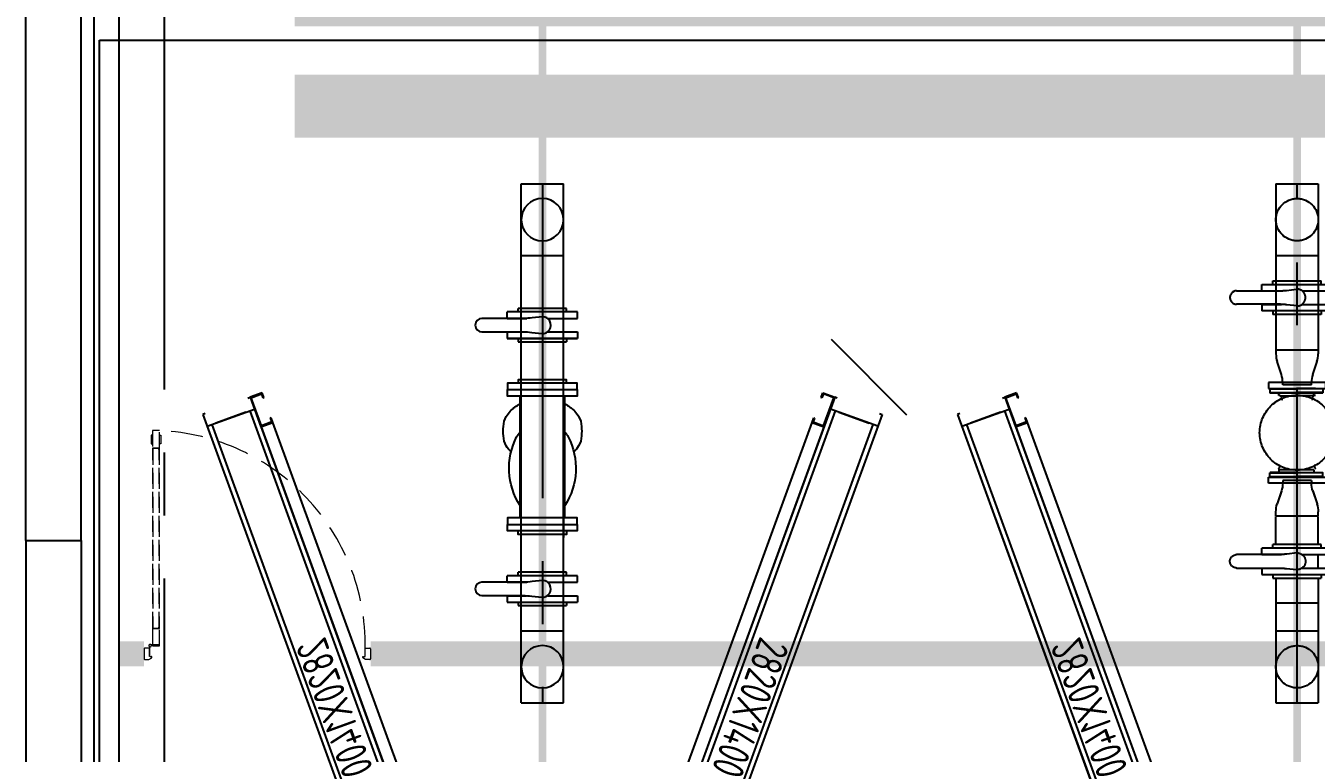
# Model space of a CAD drawing. Extents: x -3080 to 28500, y -1326 to 31609.
# Drawn here: x 1745 to 2258, y 8591 to 8880 of the extents above; entities that cross this region are included whole.
import ezdxf
from ezdxf.enums import TextEntityAlignment as Align

# ---------------------------------------------------------------- set-up
doc = ezdxf.new("R2010")
doc.units = 0
doc.header["$LTSCALE"] = 100
for name, pattern in [('188K-SM-03-F05-ARCH-PA-Y2257103$0$DASHED', [19.05, 12.7, -6.35]), ('188K-SM-03-F05-MECH-DCC-Y2257103$0$XFM1Q20-200k$0$CENTER', [2, 1.25, -0.25, 0.25, -0.25]), ('188K-SM-07-F10-MECH-CR PIPE-Y2257103$0$XFM1Q20-200k$0$CENTER', [2, 1.25, -0.25, 0.25, -0.25]), ('X-S-FAB-L05$0$COL-CEN-LIN', [3.25, 2.5, -0.25, 0.25, -0.25])]:
    doc.linetypes.add(name, pattern=pattern)
for name, color, linetype in [('0-xref', 8, 'Continuous'), ('188K-SM-03-F05-ARCH-PA-Y2257103$0$K-DIivder-3.5', 53, '188K-SM-03-F05-ARCH-PA-Y2257103$0$DASHED'), ('188K-SM-03-F05-ARCH-PA-Y2257103$0$K-岩棉 2hr 3.5-非抗', 53, 'Continuous'), ('188K-SM-03-F05-MECH-DCC-Y2257103$0$00_AC_CHS_12℃', 4, 'Continuous'), ('188K-SM-03-F05-MECH-DCC-Y2257103$0$00_AC_CHS_20℃', 3, 'Continuous'), ('188K-SM-03-F05-MECH-DCC-Y2257103$0$00_DCC', 7, 'Continuous'), ('188K-SM-03-F05-MECH-DCC-Y2257103$0$00_閥站分組', 1, 'Continuous'), ('188K-SM-03-F05-MECH-DCC-Y2257103$0$XFM1Q20-200k$0$U-PCW-V', 2, 'Continuous'), ('188K-SM-07-F10-MECH-CR PIPE-Y2257103$0$00_AC_CHS_12℃', 4, 'Continuous'), ('188K-SM-07-F10-MECH-CR PIPE-Y2257103$0$00_AC_CHS_20℃', 3, 'Continuous'), ('188K-SM-07-F10-MECH-CR PIPE-Y2257103$0$00_DCC', 7, 'Continuous'), ('188K-SM-07-F10-MECH-CR PIPE-Y2257103$0$00_閥站分組', 1, 'Continuous'), ('188K-SM-07-F10-MECH-CR PIPE-Y2257103$0$XFM1Q20-200k$0$U-PCW-V', 2, 'Continuous'), ('X-S-FAB-L05$0$BLOCK', 8, 'Continuous'), ('X-S-FAB-L05$0$CCL', 8, 'X-S-FAB-L05$0$COL-CEN-LIN'), ('X-S-FAB-L05$0$S-鋼柱', 8, 'Continuous'), ('X-S-FAB-L05$0$WALL-RC', 8, 'Continuous')]:
    doc.layers.add(name, color=color, linetype=linetype)
doc.layers.add('188K-SM-03-F05-ARCH-PA-Y2257103$0$K-DOOR-鋼板門', color=53, linetype='188K-SM-03-F05-ARCH-PA-Y2257103$0$DASHED', lineweight=9)
doc.layers.add('X-S-FAB-L05$0$XREF', color=8, linetype='Continuous', lineweight=0)
doc.styles.add('188K-SM-03-F05-MECH-DCC-Y2257103$0$XFM1Q20-200k$0$aa-txt', font='isocp.shx', dxfattribs={"bigfont": 'chineset.shx'})
doc.styles.add('188K-SM-07-F10-MECH-CR PIPE-Y2257103$0$XFM1Q20-200k$0$aa-txt', font='isocp.shx', dxfattribs={"bigfont": 'chineset.shx'})

# ---------------------------------------------------------------- blocks, each defined once
blk = doc.blocks.new('X-S-FAB-L05$0$FAB2-L05')
at = {"layer": 'X-S-FAB-L05$0$CCL'}
blk.add_line((-24360, 11005), (-24360, 0), dxfattribs=at)
blk = doc.blocks.new('X-S-FAB-L05$0$SC1')
at = {"layer": 'DefPoints'}
blk.add_line((27924.99, 8342.12), (27954.99, 8312.12), dxfattribs=at)
blk = doc.blocks.new('X-S-FAB-L05$0$VC(C)')
at = {"layer": 'X-S-FAB-L05$0$S-鋼柱'}
blk.add_blockref('X-S-FAB-L05$0$SC1', (-25859.99, 412.88), dxfattribs=at)
blk = doc.blocks.new('X-S-FAB-L05')
at = {"layer": 'X-S-FAB-L05$0$WALL-RC'}
for p, q in [((1745, 8675), (1745, 8925)), ((1767, 8675), (1767, 8925)), ((1745, 8675), (1745, 8305)), ((1745, 8675), (1767, 8675)), ((1767, 8675), (1767, 8305))]:
    blk.add_line(p, q, dxfattribs=at)
at = {"layer": 'X-S-FAB-L05$0$BLOCK'}
blk.add_blockref('X-S-FAB-L05$0$FAB2-L05', (26160, -720), dxfattribs=at)
at = {"layer": 'X-S-FAB-L05$0$XREF'}
blk.add_blockref('X-S-FAB-L05$0$VC(C)', (0, 0), dxfattribs=at)
blk = doc.blocks.new('188K-SM-03-F05-ARCH-PA-Y2257103$0$單開鋼板-900x1700')
at = {"ltscale": 0.005}
for p, q in [((6.12, 86.91), (6.67, 86.91)), ((6.12, 83.5), (6.12, 86.91)), ((6.67, 83.5), (6.12, 83.5)), ((6.67, 86.91), (6.67, 83.5)), ((3.47, 10.36), (3.47, 81.46)), ((3.47, 81.46), (3.51, 81.46)), ((3.51, 81.46), (3.51, 10.36)), ((5.93, 10.36), (5.93, 81.46)), ((5.93, 81.46), (5.98, 81.46)), ((5.98, 81.46), (5.97, 10.36)), ((3.51, 10.36), (3.47, 10.36)), ((5.97, 10.36), (5.93, 10.36)), ((0, 1.95), (0, -1.95)), ((1.98, 2.3), (0.35, 2.3)), ((2.09, -1.05), (2.09, 2.2)), ((87.91, -1.05), (87.91, 2.2)), ((88.02, 2.3), (89.65, 2.3)), ((90, 1.95), (90, -1.95)), ((0.35, -2.3), (1.95, -2.3)), ((1.95, -2.3), (3.05, -1.58)), ((2.63, -1.05), (2.09, -1.05)), ((2.52, -1.25), (2.52, -1.12)), ((2.52, -1.12), (2.63, -1.12)), ((3.05, -1.25), (2.52, -1.25)), ((3.1, -1.05), (2.94, -1.05)), ((2.94, -1.12), (3.05, -1.12)), ((3.05, -1.12), (3.05, -1.25)), ((3.13, -1.41), (3.13, -1.08)), ((86.87, -1.41), (86.87, -1.08)), ((86.9, -1.05), (87.06, -1.05)), ((86.95, -1.12), (86.95, -1.25)), ((87.06, -1.12), (86.95, -1.12)), ((86.95, -1.25), (87.48, -1.25)), ((88.05, -2.3), (86.95, -1.58)), ((87.37, -1.05), (87.91, -1.05)), ((87.48, -1.12), (87.37, -1.12)), ((87.48, -1.25), (87.48, -1.12)), ((89.65, -2.3), (88.05, -2.3))]:
    blk.add_line(p, q, dxfattribs=at)
for points in [[(6.12, 81.69), (6.12, 88.72), (3.33, 88.72), (3.33, 81.69)], [(3.33, 83.5), (3.33, 86.91), (2.78, 86.91), (2.78, 83.5)], [(6.11, 3.21), (6.11, 10.12), (3.33, 10.12), (3.33, 3.21)], [(2.26, -0.37), (2.26, 2.91), (2.09, 2.91), (2.09, -0.37)], [(5.9, 3.6), (2.77, 3.6), (2.77, 3.43), (5.9, 3.43)]]:
    blk.add_lwpolyline(points, close=True, dxfattribs=at)
for points in [[(3.37, 81.74), (3.37, 80.89, 0.158507), (3.38, 80.87), (3.43, 80.8, 0.72636), (3.47, 80.81), (3.47, 80.91, 0.414214), (3.46, 80.93, -0.414214), (3.44, 80.94), (3.44, 81.44, -0.414214), (3.47, 81.46), (3.77, 81.46, 0.414214), (3.79, 81.48), (3.79, 81.5, 0.414214), (3.77, 81.53), (3.47, 81.53, -0.414214), (3.44, 81.55), (3.44, 81.66, -0.414214), (3.47, 81.68), (4.7, 81.68), (4.72, 81.7), (4.75, 81.68), (5.98, 81.68, -0.414214), (6, 81.66), (6, 81.55, -0.414214), (5.98, 81.53), (5.68, 81.53, 0.414214), (5.66, 81.5), (5.66, 81.48, 0.414214), (5.68, 81.46), (5.98, 81.46, -0.414214), (6, 81.44), (6, 80.94, -0.414214), (5.99, 80.93), (5.99, 80.93, 0.414214), (5.98, 80.91), (5.98, 80.81, 0.72636), (6.01, 80.8), (6.07, 80.87, 0.158507), (6.07, 80.89), (6.07, 81.74, 0.414214), (6.05, 81.76), (3.4, 81.76, 0.414214)], [(4.72, 10.11), (4.7, 10.13), (3.46, 10.13, -0.414214), (3.44, 10.16), (3.44, 10.27, -0.414214), (3.46, 10.29), (3.77, 10.29, 0.414214), (3.79, 10.31), (3.79, 10.34, 0.414214), (3.77, 10.36), (3.46, 10.36, -0.414214), (3.44, 10.38), (3.44, 10.87, -0.414214), (3.45, 10.89), (3.45, 10.89, 0.414214), (3.47, 10.9), (3.47, 11, 0.72636), (3.43, 11.02), (3.38, 10.94, 0.158507), (3.37, 10.93), (3.37, 10.07, 0.414214), (3.39, 10.05), (6.05, 10.05, 0.414214), (6.07, 10.07), (6.07, 10.93, 0.158507), (6.07, 10.94), (6.01, 11.02, 0.72636), (5.97, 11), (5.97, 10.9, 0.414214), (5.99, 10.89, -0.414214), (6, 10.87), (6, 10.38, -0.414214), (5.98, 10.36), (5.67, 10.36, 0.414214), (5.65, 10.34), (5.65, 10.31, 0.414214), (5.67, 10.29), (5.98, 10.29, -0.414214), (6, 10.27), (6, 10.16, -0.414214), (5.98, 10.13), (4.74, 10.13)]]:
    blk.add_lwpolyline(points, format="xyb", close=True, dxfattribs=at)
at = {"linetype": '188K-SM-03-F05-ARCH-PA-Y2257103$0$DASHED', "ltscale": 0.01}
blk.add_arc((2.39, 3.27), 85.53, 359.2774, 87.5065, dxfattribs=at)
at = {"ltscale": 0.005}
for centre, major_axis, start_param, end_param in [((0.35, 1.95), (0.246, -0.246), 2.356194, 3.926991), ((1.98, 2.2), (0.0738, -0.0738), 7.068583, 8.63938), ((88.02, 2.2), (-0.0738, -0.0738), -2.356194, -0.785398), ((89.65, 1.95), (-0.246, -0.246), 2.356194, 3.926991), ((0.35, -1.95), (-0.246, -0.246), 5.497787, 7.068583), ((2.63, -1.08), (-0.0246, -0.0246), 0.785398, 3.926991), ((2.94, -1.08), (-0.0246, -0.0246), 3.926991, 7.068583), ((2.92, -1.41), (0.148, -0.148), 6.162283, 7.068583), ((3.1, -1.08), (0.0246, -0.0246), 7.068583, 8.63938), ((86.9, -1.08), (-0.0246, -0.0246), -2.356194, -0.785398), ((87.08, -1.41), (-0.148, -0.148), -0.785398, 0.120903), ((87.06, -1.08), (0.0246, -0.0246), -0.785398, 2.356194), ((87.37, -1.08), (0.0246, -0.0246), 2.356194, 5.497787), ((89.65, -1.95), (0.246, -0.246), -0.785398, 0.785398)]:
    blk.add_ellipse(centre, major_axis=major_axis, ratio=1, start_param=start_param, end_param=end_param, dxfattribs=at)
at = {"ltscale": 0.005, "extrusion": (0, 0, -1)}
blk.add_ellipse((2.4, 3.29), major_axis=(-0.344, 0.344), ratio=1, start_param=5.497787, end_param=11.780972, dxfattribs=at)
blk = doc.blocks.new('188K-SM-03-F05-ARCH-PA-Y2257103')
at = {"layer": '188K-SM-03-F05-ARCH-PA-Y2257103$0$K-DIivder-3.5', "linetype": 'ByBlock', "ltscale": 2, "const_width": 10, "elevation": 0}
for points in [[(1782, 8629.99), (1792, 8629.99)], [(1882, 8629.99), (2585, 8629.99)]]:
    blk.add_lwpolyline(points, dxfattribs=at)
at = {"layer": '188K-SM-03-F05-ARCH-PA-Y2257103$0$K-岩棉 2hr 3.5-非抗'}
for p, q in [((1772, 8945, 0), (1772, 8305)), ((1782, 8945, 0), (1782, 8305, 0))]:
    blk.add_line(p, q, dxfattribs=at)
at = {"layer": '188K-SM-03-F05-ARCH-PA-Y2257103$0$K-DOOR-鋼板門'}
blk.add_blockref('188K-SM-03-F05-ARCH-PA-Y2257103$0$單開鋼板-900x1700', (1792, 8629.99, 0), dxfattribs=at)
blk = doc.blocks.new('188K-SM-03-F05-MECH-DCC-Y2257103$0$XFM1Q20-200k$0$BV-150V-T1')
at = {"color": 0, "linetype": 'ByBlock'}
for p, q in [((-2.7, 13.97), (-5.24, 13.97)), ((-5.24, -13.97), (-5.24, 13.97)), ((2.7, 13.97), (5.24, 13.97)), ((5.24, 13.97), (5.24, -13.97)), ((-5.24, 9.6), (-6.67, 9.6)), ((-6.67, -9.6), (-6.67, 9.6)), ((5.24, 9.6), (6.67, 9.6)), ((6.67, 9.6), (6.67, -9.6)), ((-5.24, -9.6), (-6.67, -9.6)), ((2.7, -8.41), (-2.7, -8.41)), ((5.24, -9.6), (6.67, -9.6)), ((-2.7, -13.97), (-5.24, -13.97)), ((2.7, -13.97), (5.24, -13.97))]:
    blk.add_line(p, q, dxfattribs=at)
blk.add_lwpolyline([(-2.67, 7.5), (-2.67, 24.03, -1), (2.67, 24.03), (2.67, 7.68, 0.028765), (2.87, 4.24), (3.32, 0.29, -1.044614), (-3.34, 0), (-2.87, 4.06, 0.028765)], format="xyb", close=True, dxfattribs=at)
for points in [[(-2.7, 13.97), (-2.7, 6.15)], [(2.7, 13.97), (2.7, 6.33)], [(-2.7, -1.96), (-2.7, -13.97)], [(2.7, -1.96), (2.7, -13.97)]]:
    blk.add_lwpolyline(points, dxfattribs=at)
blk = doc.blocks.new('188K-SM-03-F05-MECH-DCC-Y2257103$0$XFM1Q20-200k$0$YS-06-B')
at = {"layer": '188K-SM-03-F05-MECH-DCC-Y2257103$0$XFM1Q20-200k$0$U-PCW-V', "color": 0}
for p, q in [((54.97, 8.89), (6.86, 8.89)), ((54.97, -8.89), (6.86, -8.89))]:
    blk.add_line(p, q, dxfattribs=at)
for points in [[(18.6, 15.46, 0.133256), (14.63, 14.38, 0.106756), (10.87, 10.93, 0.036777), (9.64, 8.89, 0.036777)], [(28.76, 12.49, 0.064337), (26.31, 14.38, 0.133256), (22.34, 15.46)], [(9.64, -8.89, 0.036777), (10.87, -10.93, 0.106756), (14.63, -14.38, 0.133256), (18.6, -15.46)], [(22.34, -15.46, 0.133256), (26.31, -14.38, 0.064337), (28.76, -12.49, 0.064337)]]:
    blk.add_lwpolyline(points, format="xyb", dxfattribs=at)
for points in [[(3.97, -13.85), (1.43, -13.85), (1.43, 13.85), (3.97, 13.85), (3.97, -13.85)], [(3.97, -13.85), (6.51, -13.85), (6.51, 13.85), (3.97, 13.85), (3.97, -13.85)], [(57.51, -13.85), (54.97, -13.85), (54.97, 13.85), (57.51, 13.85), (57.51, -13.85)], [(57.51, -13.85), (60.05, -13.85), (60.05, 13.85), (57.51, 13.85), (57.51, -13.85)], [(1.43, -9.6), (0, -9.6), (0, 9.6), (1.43, 9.6)], [(60.05, -9.6), (61.48, -9.6), (61.48, 9.6), (60.05, 9.6)]]:
    blk.add_lwpolyline(points, dxfattribs=at)
for centre, radius, start, end in [((20.47, 4.27), 11.34, 80.5245, 99.4755), ((35.18, -14.34), 27.59, 57.3698, 116.9234), ((29.03, 0), 12.06, 121.7693, 132.5173), ((29.03, 0), 12.06, 227.4827, 238.2307), ((35.18, 14.34), 27.59, 243.0766, 302.6302), ((20.47, -4.27), 11.34, 260.5245, 279.4755)]:
    blk.add_arc(centre, radius, start, end, dxfattribs=at)
blk = doc.blocks.new('188K-SM-03-F05-MECH-DCC-Y2257103$0$DCC-閥站(入)')
at = {"layer": '188K-SM-03-F05-MECH-DCC-Y2257103$0$00_DCC', "color": 4}
for p, q in [((-8.41, 206.26, 0), (-8.41, 0, 0)), ((-8.41, 206.26), (8.41, 206.26)), ((8.41, 206.26, 0), (8.41, 0, 0)), ((-8.41, 177.68), (8.41, 177.68)), ((8.41, 112.03, 0), (8.41, 140.61, 0)), ((-8.41, 28.58), (8.41, 28.58)), ((-8.41, 0), (8.41, 0))]:
    blk.add_line(p, q, dxfattribs=at)
at = {"layer": '188K-SM-03-F05-MECH-DCC-Y2257103$0$00_DCC', "color": 4, "linetype": '188K-SM-03-F05-MECH-DCC-Y2257103$0$XFM1Q20-200k$0$CENTER'}
blk.add_line((0, 0, 0), (0, 206.26, 0), dxfattribs=at)
at = {"layer": '188K-SM-03-F05-MECH-DCC-Y2257103$0$00_DCC', "color": 4}
for centre in [(0, 191.97), (0, 14.29)]:
    blk.add_circle(centre, 8.41, dxfattribs=at)
at = {"layer": '188K-SM-03-F05-MECH-DCC-Y2257103$0$00_DCC', "color": 4, "rotation": 90}
for name, p in [('188K-SM-03-F05-MECH-DCC-Y2257103$0$XFM1Q20-200k$0$BV-150V-T1', (0, 161.01)), ('188K-SM-03-F05-MECH-DCC-Y2257103$0$XFM1Q20-200k$0$YS-06-B', (0, 77.87)), ('188K-SM-03-F05-MECH-DCC-Y2257103$0$XFM1Q20-200k$0$BV-150V-T1', (0, 56.2))]:
    blk.add_blockref(name, p, dxfattribs=at)
blk = doc.blocks.new('188K-SM-03-F05-MECH-DCC-Y2257103$0$XFM1Q20-200k$0$R6-4')
at = {"layer": '188K-SM-03-F05-MECH-DCC-Y2257103$0$00_DCC', "color": 60}
for p, q in [((-5.72, 0), (-5.72, -1.01)), ((-5.72, 0), (5.72, 0)), ((-6.22, -4.15), (-7.91, -9.27)), ((5.72, 0), (5.72, -1.01)), ((6.22, -4.15), (7.91, -9.27)), ((-8.41, -13.97), (-8.41, -12.4)), ((8.41, -13.97), (-8.41, -13.97)), ((8.41, -13.97), (8.41, -12.4))]:
    blk.add_line(p, q, dxfattribs=at)
for centre, start, end in [((-15.72, -1.01), 341.7321, 0), ((15.72, -1.01), 180, 198.2679), ((1.59, -12.4), 161.7321, 180), ((-1.59, -12.4), 0, 18.2679)]:
    blk.add_arc(centre, 10, start, end, dxfattribs=at)
blk = doc.blocks.new('188K-SM-03-F05-MECH-DCC-Y2257103$0$DCC-閥站(出)')
at = {"layer": '188K-SM-03-F05-MECH-DCC-Y2257103$0$00_DCC', "color": 60, "linetype": '188K-SM-03-F05-MECH-DCC-Y2257103$0$XFM1Q20-200k$0$CENTER'}
for p, q in [((-8.41, 206.26, 0), (-8.41, 140.24, 0)), ((-8.41, 206.26, 0), (8.41, 206.26, 0)), ((0, 0), (0, 206.26, 0)), ((8.41, 206.26, 0), (8.41, 140.24, 0)), ((-8.41, 177.68, 0), (8.41, 177.68, 0)), ((-10.79, 124.72, 0), (-0.29, 124.72, 0)), ((-10.79, 124.72, 0), (-10.79, 123.22, 0)), ((-10.79, 123.22, 0), (-0.29, 123.22, 0)), ((-10.69, 123.12, 0), (-10.79, 123.22, 0)), ((-0.29, 123.12, 0), (-10.69, 123.12, 0)), ((-7.84, 124.92, 0), (-0.29, 124.92, 0)), ((-7.84, 124.72, 0), (-7.84, 124.92, 0)), ((7.26, 124.92, 0), (-0.29, 124.92, 0)), ((10.21, 124.72, 0), (-0.29, 124.72, 0)), ((10.21, 123.22, 0), (-0.29, 123.22, 0)), ((-0.29, 123.12, 0), (10.11, 123.12, 0)), ((7.26, 124.72, 0), (7.26, 124.92, 0)), ((10.11, 123.12, 0), (10.21, 123.22, 0)), ((10.21, 124.72, 0), (10.21, 123.22, 0)), ((-7.29, 122.11, 0), (-7.29, 122.92, 0)), ((-6.69, 121.93, 0), (-0.29, 121.93, 0)), ((6.71, 121.93, 0), (-0.29, 121.93, 0)), ((6.71, 121.93, 0), (6.71, 122.92, 0)), ((-7.29, 93.01, 0), (-7.29, 91.72, 0)), ((6.71, 92.52, 0), (-7.29, 92.52, 0)), ((6.71, 92.52, 0), (6.71, 91.72, 0)), ((-10.69, 91.52, 0), (-10.79, 91.42, 0)), ((-10.79, 91.42, 0), (-0.29, 91.42, 0)), ((-10.79, 89.92, 0), (-10.79, 91.42, 0)), ((-10.79, 89.92, 0), (-0.29, 89.92, 0)), ((-0.29, 91.52, 0), (-10.69, 91.52, 0)), ((-7.84, 89.92, 0), (-7.84, 89.72, 0)), ((-7.84, 89.72, 0), (-0.29, 89.72, 0)), ((-0.29, 91.52, 0), (10.11, 91.52, 0)), ((10.21, 91.42, 0), (-0.29, 91.42, 0)), ((10.21, 89.92, 0), (-0.29, 89.92, 0)), ((7.26, 89.72, 0), (-0.29, 89.72, 0)), ((7.26, 89.92, 0), (7.26, 89.72, 0)), ((10.11, 91.52, 0), (10.21, 91.42, 0)), ((10.21, 89.92, 0), (10.21, 91.42, 0)), ((-8.41, 62.58, 0), (-8.41, 74.04, 0)), ((8.41, 62.58, 0), (8.41, 74.04, 0)), ((-8.41, 49.53, 0), (-8.41, 0, 0)), ((8.41, 49.53, 0), (8.41, 0, 0)), ((8.4, 39.53, 0), (-8.4, 39.53, 0)), ((-8.41, 28.57, 0), (8.41, 28.57, 0)), ((-8.41, 0, 0), (8.41, 0, 0))]:
    blk.add_line(p, q, dxfattribs=at)
at = {"layer": '188K-SM-03-F05-MECH-DCC-Y2257103$0$00_DCC', "color": 60, "linetype": '188K-SM-03-F05-MECH-DCC-Y2257103$0$XFM1Q20-200k$0$CENTER', "elevation": 0}
for points in [[(-11.43, 124.92), (11.43, 124.92), (11.43, 127.3), (-11.43, 127.3)], [(-11.43, 89.67), (11.43, 89.67), (11.43, 87.29), (-11.43, 87.29)]]:
    blk.add_lwpolyline(points, close=True, dxfattribs=at)
at = {"layer": '188K-SM-03-F05-MECH-DCC-Y2257103$0$00_DCC', "color": 60, "linetype": '188K-SM-03-F05-MECH-DCC-Y2257103$0$XFM1Q20-200k$0$CENTER'}
for centre, radius in [((0, 191.97, 0), 8.41), ((0, 107.32, 0), 14.88), ((0, 14.29, 0), 8.41)]:
    blk.add_circle(centre, radius, dxfattribs=at)
for centre, radius, start, end in [((-7.49, 122.92, 0), 0.2, 0, 90), ((6.91, 122.92, 0), 0.2, 90, 180), ((-7.41, 120.62, 0), 1.5, 45, 85.3609), ((-7.46, 120.67, 0), 1.5, 345, 45), ((7.46, 120.67, 0), 1.5, 135, 195), ((7.41, 120.62, 0), 1.5, 94.6391, 135), ((-8.4, 94.02, 0), 1.5, 317.6297, 21.3232), ((8.4, 94.02, 0), 1.5, 158.6768, 222.3703), ((-7.49, 91.72, 0), 0.2, 270, 0), ((6.91, 91.72, 0), 0.2, 180, 270)]:
    blk.add_arc(centre, radius, start, end, dxfattribs=at)
for name, p, rotation in [('188K-SM-03-F05-MECH-DCC-Y2257103$0$XFM1Q20-200k$0$BV-150V-T1', (0, 161.01, 0), 90), ('188K-SM-03-F05-MECH-DCC-Y2257103$0$XFM1Q20-200k$0$R6-4', (0, 126.3, 0), 180)]:
    blk.add_blockref(name, p, dxfattribs=dict(at, rotation=rotation))
at = {"layer": '188K-SM-03-F05-MECH-DCC-Y2257103$0$00_DCC', "color": 60, "linetype": '188K-SM-03-F05-MECH-DCC-Y2257103$0$XFM1Q20-200k$0$CENTER', "xscale": -1}
blk.add_blockref('188K-SM-03-F05-MECH-DCC-Y2257103$0$XFM1Q20-200k$0$R6-4', (0, 88.29, 0), dxfattribs=at)
at = {"layer": '188K-SM-03-F05-MECH-DCC-Y2257103$0$00_DCC', "color": 60, "linetype": '188K-SM-03-F05-MECH-DCC-Y2257103$0$XFM1Q20-200k$0$CENTER', "xscale": -1, "rotation": 90}
blk.add_blockref('188K-SM-03-F05-MECH-DCC-Y2257103$0$XFM1Q20-200k$0$BV-150V-T1', (0, 56.2, 0), dxfattribs=at)
blk = doc.blocks.new('188K-SM-03-F05-MECH-DCC-Y2257103$0$DCC-2_2.82x1.4')
at = {"layer": '188K-SM-03-F05-MECH-DCC-Y2257103$0$00_DCC', "color": 4}
for p, q in [((0, 25.01), (263, 25.11)), ((0, 24.01), (0, 25.01)), ((5, 25.01), (5, 5.01)), ((5, 25.01), (5, 5.01)), ((5, 23.01), (259, 23.11)), ((5, 8.61), (5, 21.41)), ((0, 6.01), (0, 5.01)), ((5, 7.01), (259, 7.11))]:
    blk.add_line(p, q, dxfattribs=at)
at = {"layer": '188K-SM-03-F05-MECH-DCC-Y2257103$0$00_DCC', "color": 24}
blk.add_line((0, 5.01), (282, 5.11), dxfattribs=at)
at = {"layer": '188K-SM-03-F05-MECH-DCC-Y2257103$0$00_DCC'}
for p, q in [((0, 0), (0, 5)), ((0, 5), (12.5, 5)), ((2, 0), (0, 0)), ((12.18, 4.68), (0.32, 4.68)), ((0.32, 4.68), (0.32, 0.32)), ((0.32, 0.32), (2, 0.32)), ((2, 0.32), (2, 0)), ((10.5, 0), (10.5, 0.32)), ((10.5, 0.32), (12.18, 0.32)), ((12.5, 0), (10.5, 0)), ((12.18, 0.32), (12.18, 4.68)), ((12.5, 5), (12.5, 0)), ((12.5, -0.05), (12.5, 4.95))]:
    blk.add_line(p, q, dxfattribs=at)
at = {"layer": '188K-SM-03-F05-MECH-DCC-Y2257103$0$00_DCC', "color": 3}
for p, q in [((12.5, 4.95), (269.5, 5.11)), ((269.5, 0.11), (12.5, -0.05))]:
    blk.add_line(p, q, dxfattribs=at)
at = {"layer": '188K-SM-03-F05-MECH-DCC-Y2257103$0$00_DCC'}
blk.add_lwpolyline([(2, -0.16), (2, 0)], dxfattribs=at)
at = {"layer": '188K-SM-03-F05-MECH-DCC-Y2257103$0$00_DCC', "color": 4, "style": '188K-SM-03-F05-MECH-DCC-Y2257103$0$XFM1Q20-200k$0$aa-txt', "width": 0.8}
blk.add_text('2820X1400', height=12.5, rotation=360, dxfattribs=at).set_placement((127.55, 15.83), align=Align.MIDDLE)
blk = doc.blocks.new('188K-SM-03-F05-MECH-DCC-Y2257103')
at = {"layer": '188K-SM-03-F05-MECH-DCC-Y2257103$0$00_AC_CHS_12℃', "ltscale": 1000, "const_width": 3, "elevation": 0}
blk.add_lwpolyline([(1950.31, 8474), (1950.31, 8891.81)], dxfattribs=at)
at = {"layer": '188K-SM-03-F05-MECH-DCC-Y2257103$0$00_AC_CHS_20℃', "ltscale": 1000, "const_width": 3, "elevation": 0}
blk.add_lwpolyline([(1813.85, 8445.5), (2250.2, 8445.5), (2250.2, 8891.81)], dxfattribs=at)
at = {"layer": '188K-SM-03-F05-MECH-DCC-Y2257103$0$00_閥站分組', "ltscale": 1000}
blk.add_lwpolyline([(1774.34, 8873.93), (2553.79, 8873.93), (2553.79, 8388.77), (1774.34, 8388.77)], close=True, dxfattribs=at)
at = {"layer": '188K-SM-03-F05-MECH-DCC-Y2257103$0$00_DCC', "xscale": -1}
for name, p, rotation in [('188K-SM-03-F05-MECH-DCC-Y2257103$0$DCC-閥站(入)', (1950.31, 8816.82, 0), 180), ('188K-SM-03-F05-MECH-DCC-Y2257103$0$DCC-2_2.82x1.4', (1838.87, 8733.69), 110.021059431338), ('188K-SM-03-F05-MECH-DCC-Y2257103$0$DCC-2_2.82x1.4', (2138.75, 8733.69), 110.021059431338)]:
    blk.add_blockref(name, p, dxfattribs=dict(at, rotation=rotation))
at = {"layer": '188K-SM-03-F05-MECH-DCC-Y2257103$0$00_DCC', "color": 4}
blk.add_blockref('188K-SM-03-F05-MECH-DCC-Y2257103$0$DCC-閥站(出)', (2250.2, 8610.57, 0), dxfattribs=at)
at = {"layer": '188K-SM-03-F05-MECH-DCC-Y2257103$0$00_DCC', "rotation": 249.978940568662}
blk.add_blockref('188K-SM-03-F05-MECH-DCC-Y2257103$0$DCC-2_2.82x1.4', (2061.75, 8733.69), dxfattribs=at)
blk = doc.blocks.new('188K-SM-07-F10-MECH-CR PIPE-Y2257103$0$XFM1Q20-200k$0$BV-150V-T1')
at = {"color": 0, "linetype": 'ByBlock'}
for p, q in [((-2.7, 13.97), (-5.24, 13.97)), ((-5.24, -13.97), (-5.24, 13.97)), ((2.7, 13.97), (5.24, 13.97)), ((5.24, 13.97), (5.24, -13.97)), ((-5.24, 9.6), (-6.67, 9.6)), ((-6.67, -9.6), (-6.67, 9.6)), ((5.24, 9.6), (6.67, 9.6)), ((6.67, 9.6), (6.67, -9.6)), ((-5.24, -9.6), (-6.67, -9.6)), ((2.7, -8.41), (-2.7, -8.41)), ((5.24, -9.6), (6.67, -9.6)), ((-2.7, -13.97), (-5.24, -13.97)), ((2.7, -13.97), (5.24, -13.97))]:
    blk.add_line(p, q, dxfattribs=at)
blk.add_lwpolyline([(-2.67, 7.5), (-2.67, 24.03, -1), (2.67, 24.03), (2.67, 7.68, 0.028765), (2.87, 4.24), (3.32, 0.29, -1.044614), (-3.34, 0), (-2.87, 4.06, 0.028765)], format="xyb", close=True, dxfattribs=at)
for points in [[(-2.7, 13.97), (-2.7, 6.15)], [(2.7, 13.97), (2.7, 6.33)], [(-2.7, -1.96), (-2.7, -13.97)], [(2.7, -1.96), (2.7, -13.97)]]:
    blk.add_lwpolyline(points, dxfattribs=at)
blk = doc.blocks.new('188K-SM-07-F10-MECH-CR PIPE-Y2257103$0$XFM1Q20-200k$0$YS-06-B')
at = {"layer": '188K-SM-07-F10-MECH-CR PIPE-Y2257103$0$XFM1Q20-200k$0$U-PCW-V', "color": 0}
for p, q in [((54.97, 8.89), (6.86, 8.89)), ((54.97, -8.89), (6.86, -8.89))]:
    blk.add_line(p, q, dxfattribs=at)
for points in [[(18.6, 15.46, 0.133256), (14.63, 14.38, 0.106756), (10.87, 10.93, 0.036777), (9.64, 8.89, 0.036777)], [(28.76, 12.49, 0.064337), (26.31, 14.38, 0.133256), (22.34, 15.46)], [(9.64, -8.89, 0.036777), (10.87, -10.93, 0.106756), (14.63, -14.38, 0.133256), (18.6, -15.46)], [(22.34, -15.46, 0.133256), (26.31, -14.38, 0.064337), (28.76, -12.49, 0.064337)]]:
    blk.add_lwpolyline(points, format="xyb", dxfattribs=at)
for points in [[(3.97, -13.85), (1.43, -13.85), (1.43, 13.85), (3.97, 13.85), (3.97, -13.85)], [(3.97, -13.85), (6.51, -13.85), (6.51, 13.85), (3.97, 13.85), (3.97, -13.85)], [(57.51, -13.85), (54.97, -13.85), (54.97, 13.85), (57.51, 13.85), (57.51, -13.85)], [(57.51, -13.85), (60.05, -13.85), (60.05, 13.85), (57.51, 13.85), (57.51, -13.85)], [(1.43, -9.6), (0, -9.6), (0, 9.6), (1.43, 9.6)], [(60.05, -9.6), (61.48, -9.6), (61.48, 9.6), (60.05, 9.6)]]:
    blk.add_lwpolyline(points, dxfattribs=at)
for centre, radius, start, end in [((20.47, 4.27), 11.34, 80.5245, 99.4755), ((35.18, -14.34), 27.59, 57.3698, 116.9234), ((29.03, 0), 12.06, 121.7693, 132.5173), ((29.03, 0), 12.06, 227.4827, 238.2307), ((35.18, 14.34), 27.59, 243.0766, 302.6302), ((20.47, -4.27), 11.34, 260.5245, 279.4755)]:
    blk.add_arc(centre, radius, start, end, dxfattribs=at)
blk = doc.blocks.new('188K-SM-07-F10-MECH-CR PIPE-Y2257103$0$DCC-閥站(入)')
at = {"layer": '188K-SM-07-F10-MECH-CR PIPE-Y2257103$0$00_DCC', "color": 4}
for p, q in [((-8.41, 206.26, 0), (-8.41, 0, 0)), ((-8.41, 206.26), (8.41, 206.26)), ((8.41, 206.26, 0), (8.41, 0, 0)), ((-8.41, 177.68), (8.41, 177.68)), ((8.41, 112.03, 0), (8.41, 140.61, 0)), ((-8.41, 28.58), (8.41, 28.58)), ((-8.41, 0), (8.41, 0))]:
    blk.add_line(p, q, dxfattribs=at)
at = {"layer": '188K-SM-07-F10-MECH-CR PIPE-Y2257103$0$00_DCC', "color": 4, "linetype": '188K-SM-07-F10-MECH-CR PIPE-Y2257103$0$XFM1Q20-200k$0$CENTER'}
blk.add_line((0, 0, 0), (0, 206.26, 0), dxfattribs=at)
at = {"layer": '188K-SM-07-F10-MECH-CR PIPE-Y2257103$0$00_DCC', "color": 4}
for centre in [(0, 191.97), (0, 14.29)]:
    blk.add_circle(centre, 8.41, dxfattribs=at)
at = {"layer": '188K-SM-07-F10-MECH-CR PIPE-Y2257103$0$00_DCC', "color": 4, "rotation": 90}
for name, p in [('188K-SM-07-F10-MECH-CR PIPE-Y2257103$0$XFM1Q20-200k$0$BV-150V-T1', (0, 161.01)), ('188K-SM-07-F10-MECH-CR PIPE-Y2257103$0$XFM1Q20-200k$0$YS-06-B', (0, 77.87)), ('188K-SM-07-F10-MECH-CR PIPE-Y2257103$0$XFM1Q20-200k$0$BV-150V-T1', (0, 56.2))]:
    blk.add_blockref(name, p, dxfattribs=at)
blk = doc.blocks.new('188K-SM-07-F10-MECH-CR PIPE-Y2257103$0$XFM1Q20-200k$0$R6-4')
at = {"layer": '188K-SM-07-F10-MECH-CR PIPE-Y2257103$0$00_DCC', "color": 60}
for p, q in [((-5.72, 0), (-5.72, -1.01)), ((-5.72, 0), (5.72, 0)), ((-6.22, -4.15), (-7.91, -9.27)), ((5.72, 0), (5.72, -1.01)), ((6.22, -4.15), (7.91, -9.27)), ((-8.41, -13.97), (-8.41, -12.4)), ((8.41, -13.97), (-8.41, -13.97)), ((8.41, -13.97), (8.41, -12.4))]:
    blk.add_line(p, q, dxfattribs=at)
for centre, start, end in [((-15.72, -1.01), 341.7321, 0), ((15.72, -1.01), 180, 198.2679), ((1.59, -12.4), 161.7321, 180), ((-1.59, -12.4), 0, 18.2679)]:
    blk.add_arc(centre, 10, start, end, dxfattribs=at)
blk = doc.blocks.new('188K-SM-07-F10-MECH-CR PIPE-Y2257103$0$DCC-閥站(出)')
at = {"layer": '188K-SM-07-F10-MECH-CR PIPE-Y2257103$0$00_DCC', "color": 60, "linetype": '188K-SM-07-F10-MECH-CR PIPE-Y2257103$0$XFM1Q20-200k$0$CENTER'}
for p, q in [((-8.41, 206.26, 0), (-8.41, 140.24, 0)), ((-8.41, 206.26, 0), (8.41, 206.26, 0)), ((0, 0), (0, 206.26, 0)), ((8.41, 206.26, 0), (8.41, 140.24, 0)), ((-8.41, 177.68, 0), (8.41, 177.68, 0)), ((-10.79, 124.72, 0), (-0.29, 124.72, 0)), ((-10.79, 124.72, 0), (-10.79, 123.22, 0)), ((-10.79, 123.22, 0), (-0.29, 123.22, 0)), ((-10.69, 123.12, 0), (-10.79, 123.22, 0)), ((-0.29, 123.12, 0), (-10.69, 123.12, 0)), ((-7.84, 124.92, 0), (-0.29, 124.92, 0)), ((-7.84, 124.72, 0), (-7.84, 124.92, 0)), ((7.26, 124.92, 0), (-0.29, 124.92, 0)), ((10.21, 124.72, 0), (-0.29, 124.72, 0)), ((10.21, 123.22, 0), (-0.29, 123.22, 0)), ((-0.29, 123.12, 0), (10.11, 123.12, 0)), ((7.26, 124.72, 0), (7.26, 124.92, 0)), ((10.11, 123.12, 0), (10.21, 123.22, 0)), ((10.21, 124.72, 0), (10.21, 123.22, 0)), ((-7.29, 122.11, 0), (-7.29, 122.92, 0)), ((-6.69, 121.93, 0), (-0.29, 121.93, 0)), ((6.71, 121.93, 0), (-0.29, 121.93, 0)), ((6.71, 121.93, 0), (6.71, 122.92, 0)), ((-7.29, 93.01, 0), (-7.29, 91.72, 0)), ((6.71, 92.52, 0), (-7.29, 92.52, 0)), ((6.71, 92.52, 0), (6.71, 91.72, 0)), ((-10.69, 91.52, 0), (-10.79, 91.42, 0)), ((-10.79, 91.42, 0), (-0.29, 91.42, 0)), ((-10.79, 89.92, 0), (-10.79, 91.42, 0)), ((-10.79, 89.92, 0), (-0.29, 89.92, 0)), ((-0.29, 91.52, 0), (-10.69, 91.52, 0)), ((-7.84, 89.92, 0), (-7.84, 89.72, 0)), ((-7.84, 89.72, 0), (-0.29, 89.72, 0)), ((-0.29, 91.52, 0), (10.11, 91.52, 0)), ((10.21, 91.42, 0), (-0.29, 91.42, 0)), ((10.21, 89.92, 0), (-0.29, 89.92, 0)), ((7.26, 89.72, 0), (-0.29, 89.72, 0)), ((7.26, 89.92, 0), (7.26, 89.72, 0)), ((10.11, 91.52, 0), (10.21, 91.42, 0)), ((10.21, 89.92, 0), (10.21, 91.42, 0)), ((-8.41, 62.58, 0), (-8.41, 74.04, 0)), ((8.41, 62.58, 0), (8.41, 74.04, 0)), ((-8.41, 49.53, 0), (-8.41, 0, 0)), ((8.41, 49.53, 0), (8.41, 0, 0)), ((8.4, 39.53, 0), (-8.4, 39.53, 0)), ((-8.41, 28.57, 0), (8.41, 28.57, 0)), ((-8.41, 0, 0), (8.41, 0, 0))]:
    blk.add_line(p, q, dxfattribs=at)
at = {"layer": '188K-SM-07-F10-MECH-CR PIPE-Y2257103$0$00_DCC', "color": 60, "linetype": '188K-SM-07-F10-MECH-CR PIPE-Y2257103$0$XFM1Q20-200k$0$CENTER', "elevation": 0}
for points in [[(-11.43, 124.92), (11.43, 124.92), (11.43, 127.3), (-11.43, 127.3)], [(-11.43, 89.67), (11.43, 89.67), (11.43, 87.29), (-11.43, 87.29)]]:
    blk.add_lwpolyline(points, close=True, dxfattribs=at)
at = {"layer": '188K-SM-07-F10-MECH-CR PIPE-Y2257103$0$00_DCC', "color": 60, "linetype": '188K-SM-07-F10-MECH-CR PIPE-Y2257103$0$XFM1Q20-200k$0$CENTER'}
for centre, radius in [((0, 191.97, 0), 8.41), ((0, 107.32, 0), 14.88), ((0, 14.29, 0), 8.41)]:
    blk.add_circle(centre, radius, dxfattribs=at)
for centre, radius, start, end in [((-7.49, 122.92, 0), 0.2, 0, 90), ((6.91, 122.92, 0), 0.2, 90, 180), ((-7.41, 120.62, 0), 1.5, 45, 85.3609), ((-7.46, 120.67, 0), 1.5, 345, 45), ((7.46, 120.67, 0), 1.5, 135, 195), ((7.41, 120.62, 0), 1.5, 94.6391, 135), ((-8.4, 94.02, 0), 1.5, 317.6297, 21.3232), ((8.4, 94.02, 0), 1.5, 158.6768, 222.3703), ((-7.49, 91.72, 0), 0.2, 270, 0), ((6.91, 91.72, 0), 0.2, 180, 270)]:
    blk.add_arc(centre, radius, start, end, dxfattribs=at)
for name, p, rotation in [('188K-SM-07-F10-MECH-CR PIPE-Y2257103$0$XFM1Q20-200k$0$BV-150V-T1', (0, 161.01, 0), 90), ('188K-SM-07-F10-MECH-CR PIPE-Y2257103$0$XFM1Q20-200k$0$R6-4', (0, 126.3, 0), 180)]:
    blk.add_blockref(name, p, dxfattribs=dict(at, rotation=rotation))
at = {"layer": '188K-SM-07-F10-MECH-CR PIPE-Y2257103$0$00_DCC', "color": 60, "linetype": '188K-SM-07-F10-MECH-CR PIPE-Y2257103$0$XFM1Q20-200k$0$CENTER', "xscale": -1}
blk.add_blockref('188K-SM-07-F10-MECH-CR PIPE-Y2257103$0$XFM1Q20-200k$0$R6-4', (0, 88.29, 0), dxfattribs=at)
at = {"layer": '188K-SM-07-F10-MECH-CR PIPE-Y2257103$0$00_DCC', "color": 60, "linetype": '188K-SM-07-F10-MECH-CR PIPE-Y2257103$0$XFM1Q20-200k$0$CENTER', "xscale": -1, "rotation": 90}
blk.add_blockref('188K-SM-07-F10-MECH-CR PIPE-Y2257103$0$XFM1Q20-200k$0$BV-150V-T1', (0, 56.2, 0), dxfattribs=at)
blk = doc.blocks.new('188K-SM-07-F10-MECH-CR PIPE-Y2257103$0$DCC-2_2.82x1.4')
at = {"layer": '188K-SM-07-F10-MECH-CR PIPE-Y2257103$0$00_DCC', "color": 4}
for p, q in [((0, 25.01), (263, 25.11)), ((0, 24.01), (0, 25.01)), ((5, 25.01), (5, 5.01)), ((5, 25.01), (5, 5.01)), ((5, 23.01), (259, 23.11)), ((5, 8.61), (5, 21.41)), ((0, 6.01), (0, 5.01)), ((5, 7.01), (259, 7.11))]:
    blk.add_line(p, q, dxfattribs=at)
at = {"layer": '188K-SM-07-F10-MECH-CR PIPE-Y2257103$0$00_DCC', "color": 24}
blk.add_line((0, 5.01), (282, 5.11), dxfattribs=at)
at = {"layer": '188K-SM-07-F10-MECH-CR PIPE-Y2257103$0$00_DCC'}
for p, q in [((0, 0), (0, 5)), ((0, 5), (12.5, 5)), ((2, 0), (0, 0)), ((12.18, 4.68), (0.32, 4.68)), ((0.32, 4.68), (0.32, 0.32)), ((0.32, 0.32), (2, 0.32)), ((2, 0.32), (2, 0)), ((10.5, 0), (10.5, 0.32)), ((10.5, 0.32), (12.18, 0.32)), ((12.5, 0), (10.5, 0)), ((12.18, 0.32), (12.18, 4.68)), ((12.5, 5), (12.5, 0)), ((12.5, -0.05), (12.5, 4.95))]:
    blk.add_line(p, q, dxfattribs=at)
at = {"layer": '188K-SM-07-F10-MECH-CR PIPE-Y2257103$0$00_DCC', "color": 3}
for p, q in [((12.5, 4.95), (269.5, 5.11)), ((269.5, 0.11), (12.5, -0.05))]:
    blk.add_line(p, q, dxfattribs=at)
at = {"layer": '188K-SM-07-F10-MECH-CR PIPE-Y2257103$0$00_DCC'}
blk.add_lwpolyline([(2, -0.16), (2, 0)], dxfattribs=at)
at = {"layer": '188K-SM-07-F10-MECH-CR PIPE-Y2257103$0$00_DCC', "color": 4, "style": '188K-SM-07-F10-MECH-CR PIPE-Y2257103$0$XFM1Q20-200k$0$aa-txt', "width": 0.8}
blk.add_text('2820X1400', height=12.5, rotation=360, dxfattribs=at).set_placement((127.55, 15.83), align=Align.MIDDLE)
blk = doc.blocks.new('188K-SM-07-F10-MECH-CR PIPE-Y2257103')
at = {"layer": '188K-SM-07-F10-MECH-CR PIPE-Y2257103$0$00_AC_CHS_12℃', "ltscale": 1000, "const_width": 25}
blk.add_lwpolyline([(1851.868, 8891.806), (17554.694, 8891.806), (17554.694, 8533.781), (18869.339, 8533.781), (18869.339, 8210.953), (19145.512, 8210.953), (19145.512, 7193.101), (21593.159, 7193.101), (21593.159, 6074.065)], dxfattribs=at)
at = {"layer": '188K-SM-07-F10-MECH-CR PIPE-Y2257103$0$00_AC_CHS_12℃', "ltscale": 1000, "const_width": 3, "elevation": 0}
blk.add_lwpolyline([(1950.31, 8474.001), (1950.31, 8891.806)], dxfattribs=at)
at = {"layer": '188K-SM-07-F10-MECH-CR PIPE-Y2257103$0$00_AC_CHS_20℃', "ltscale": 1000, "const_width": 25}
blk.add_lwpolyline([(1851.868, 8847.601), (17514.253, 8847.601), (17514.253, 8489.576), (18832.722, 8489.576), (18832.722, 8166.748), (19093.353, 8166.748), (19093.353, 7148.896), (21554.57, 7148.896), (21554.57, 6074.065)], dxfattribs=at)
at = {"layer": '188K-SM-07-F10-MECH-CR PIPE-Y2257103$0$00_AC_CHS_20℃', "ltscale": 1000, "const_width": 3, "elevation": 0}
blk.add_lwpolyline([(1813.851, 8445.497), (2250.198, 8445.497), (2250.198, 8846.151)], dxfattribs=at)
at = {"layer": '188K-SM-07-F10-MECH-CR PIPE-Y2257103$0$00_閥站分組', "ltscale": 1000}
blk.add_lwpolyline([(1774.344, 8873.925), (2553.788, 8873.925), (2553.788, 8388.772), (1774.344, 8388.772)], close=True, dxfattribs=at)
at = {"layer": '188K-SM-07-F10-MECH-CR PIPE-Y2257103$0$00_DCC', "xscale": -1}
for name, p, rotation in [('188K-SM-07-F10-MECH-CR PIPE-Y2257103$0$DCC-閥站(入)', (1950.31, 8816.822, 0), 180), ('188K-SM-07-F10-MECH-CR PIPE-Y2257103$0$DCC-2_2.82x1.4', (1838.866, 8733.694), 110.021059431338), ('188K-SM-07-F10-MECH-CR PIPE-Y2257103$0$DCC-2_2.82x1.4', (2138.754, 8733.694), 110.021059431338)]:
    blk.add_blockref(name, p, dxfattribs=dict(at, rotation=rotation))
at = {"layer": '188K-SM-07-F10-MECH-CR PIPE-Y2257103$0$00_DCC', "color": 4}
blk.add_blockref('188K-SM-07-F10-MECH-CR PIPE-Y2257103$0$DCC-閥站(出)', (2250.198, 8610.566, 0), dxfattribs=at)
at = {"layer": '188K-SM-07-F10-MECH-CR PIPE-Y2257103$0$00_DCC', "rotation": 249.978940568662}
blk.add_blockref('188K-SM-07-F10-MECH-CR PIPE-Y2257103$0$DCC-2_2.82x1.4', (2061.753, 8733.694), dxfattribs=at)

msp = doc.modelspace()

# ---------------------------------------------------------------- block references
at = {"layer": '0-xref'}
for name in ['X-S-FAB-L05', '188K-SM-03-F05-MECH-DCC-Y2257103', '188K-SM-03-F05-ARCH-PA-Y2257103']:
    msp.add_blockref(name, (0, 0), dxfattribs=at)

# ---------------------------------------------------------------- next in the draw order: block references
msp.add_blockref('188K-SM-07-F10-MECH-CR PIPE-Y2257103', (0, 0), dxfattribs=at)

doc.saveas('drawing.dxf')
